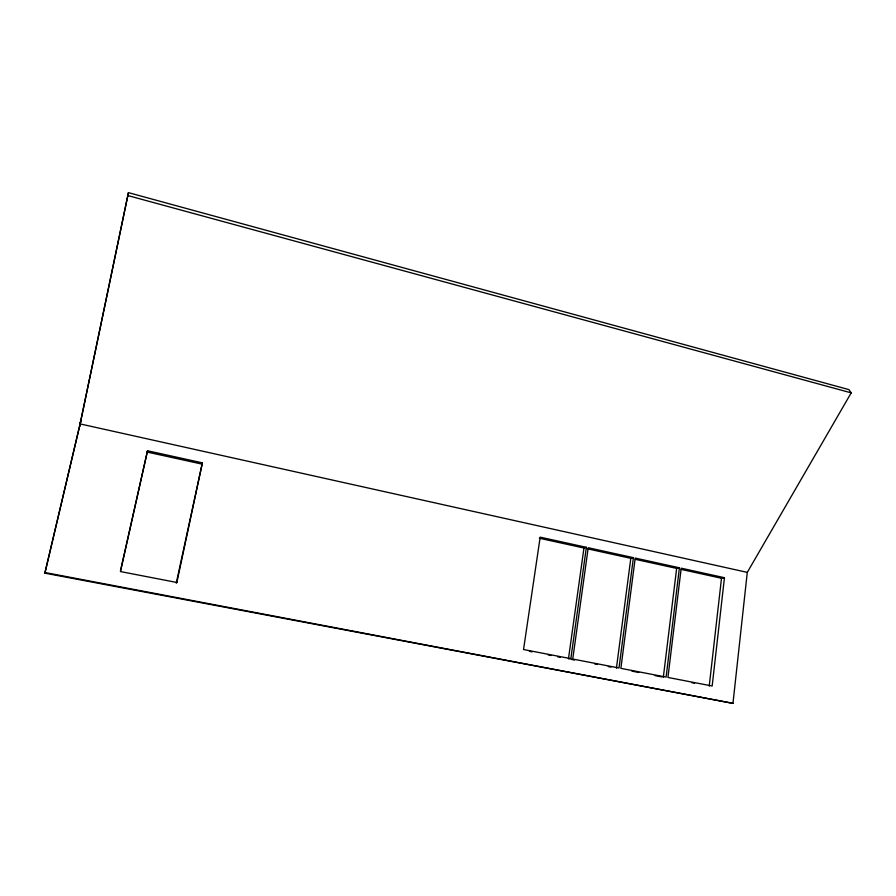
<?xml version="1.0" encoding="UTF-8"?>
<svg xmlns="http://www.w3.org/2000/svg" width="896" height="896" viewBox="0 0 896 896"><rect width="100%" height="100%" fill="white"/><g stroke="black" fill="none" stroke-linecap="round" stroke-linejoin="round"><path stroke-width="1.34" d="M44.878 573.16L80.763 421.221L44.878 573.16L732.962 703.36L747.286 572.376L851.2 392.862L848.904 389.614L128.43 192.64L79.643 426.238L128.43 192.64M724.45 577.707L712.174 686.011L667.934 677.454L681.206 568.187L724.45 577.707L721.504 578.256L681.117 569.386M709.229 686.09L721.504 578.256M679.414 567.795L666.109 677.096L620.872 668.349L635.219 558.074L679.414 567.795L676.648 568.4L635.286 559.317M663.331 677.219L676.648 568.4M616.426 668.147L630.806 558.331L633.405 557.67L619.002 667.99L572.746 659.042L588.224 547.736L633.405 557.67M586.365 547.322L583.957 548.027L568.456 658.885L570.842 658.672L586.365 547.322L540.176 537.163L523.533 649.522L570.842 658.672M202.373 462.84L176.277 583.094L176.87 582.478L202.373 462.84L147.515 450.766L120.467 570.875M147.515 450.766L120.467 571.57L176.87 582.478M44.8 572.477L732.962 703.36M529.424 651.336L532.112 651.862M548.262 654.976L550.962 655.502M557.693 656.802L560.381 657.317M571.715 659.512L574.426 660.038M594.742 663.958L597.453 664.485M608.294 666.579L611.005 667.106M631.938 671.149L638.758 672.47M655.144 675.629L661.965 676.95M691.869 682.73L694.534 683.245M147.078 452.043L201.667 464.038M539.314 538.227L583.957 548.027M587.171 548.744L630.806 558.331M80.125 423.92L747.286 572.376M127.534 195.474L851.2 392.862"/></g></svg>
